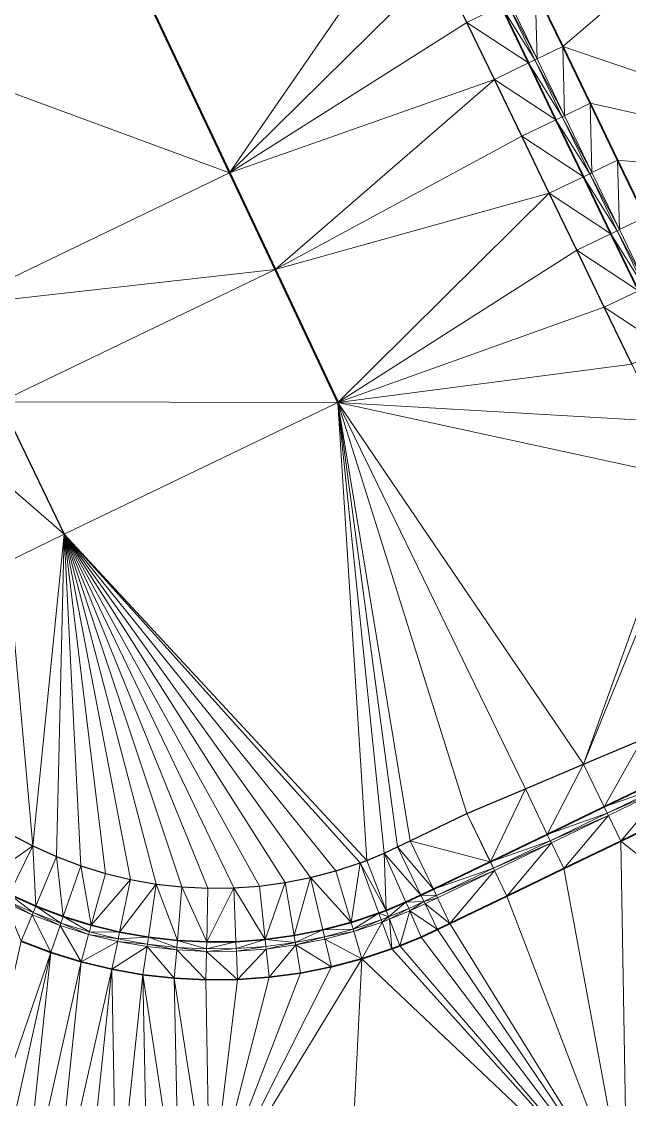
# Model space of a CAD drawing. Header units: metres. Extents: x 246428 to 246884, y 7418966 to 7419490.
# Drawn here: x 246576.93 to 246586.55, y 7419295.14 to 7419312.18 of the extents above; entities that cross this region are included whole.
import ezdxf

# ---------------------------------------------------------------- set-up
doc = ezdxf.new("R2010")
doc.units = ezdxf.units.M
doc.linetypes.add('blank name', pattern=[0])
doc.linetypes.add('HIDDEN', pattern=[9.525, 6.35, -3.175])
doc.layers.add('_12D_UNMAPPED', color=7, linetype='Continuous')
doc.layers.add('BATTER', color=250, linetype='HIDDEN', lineweight=25)
doc.layers.add('DRAINAGE_SWALE', color=7, linetype='CHANNEL_DASHDOT_X4', lineweight=40)
for name, color, linetype, lineweight, true_color in [('KERB_BACK', 7, 'Continuous', 35, 0x5fd2ff), ('KERB_LINE', 7, 'Continuous', 18, 0xb9b9b9), ('KERB_LIP', 7, 'Continuous', 35, 0x5fd2ff), ('KERB_TOP', 7, 'Continuous', 18, 0xb9b9b9)]:
    doc.layers.add(name, color=color, linetype=linetype, lineweight=lineweight, true_color=true_color)
doc.styles.get("Standard").update_dxf_attribs({"font": 'romans.shx', "width": 0.65})
doc.linetypes.add('CHANNEL_DASHDOT_X4', pattern='A,6,-1,1,-1,0.004,[">",Standard,S=4,R=0,X=0,Y=-1.7144],0.004,1,-1,6,-1,1,-1', length=20.008)

msp = doc.modelspace()

# ---------------------------------------------------------------- linework, layer by layer
at = {"layer": '_12D_UNMAPPED', "color": 3, "linetype": 'blank name', "lineweight": 0}
for points in [[(246585.491, 7419311.792, 32.527), (246585.056, 7419312.692, 32.49), (246592.895, 7419318.116, 32.783)], [(246592.384, 7419309.448, 32.908), (246585.491, 7419311.792, 32.527), (246592.895, 7419318.116, 32.783)], [(246573.694, 7419312.196, 32.219), (246578.086, 7419314.315, 31.61), (246580.22, 7419309.793, 31.665)], [(246578.086, 7419314.315, 31.61), (246583.107, 7419313.973, 32.534), (246580.22, 7419309.793, 31.665)], [(246583.107, 7419313.973, 32.534), (246583.541, 7419313.072, 32.572), (246580.22, 7419309.793, 31.665)], [(246583.541, 7419313.072, 32.572), (246583.975, 7419312.171, 32.609), (246580.22, 7419309.793, 31.665)], [(246583.975, 7419312.171, 32.609), (246583.541, 7419313.072, 32.572), (246584.516, 7419312.432, 32.615)], [(246585.056, 7419312.692, 32.49), (246585.085, 7419311.596, 32.502), (246584.651, 7419312.497, 32.465)], [(246585.056, 7419312.692, 32.49), (246585.491, 7419311.792, 32.527), (246585.085, 7419311.596, 32.502)], [(246584.95, 7419311.531, 32.652), (246583.975, 7419312.171, 32.609), (246584.516, 7419312.432, 32.615)], [(246584.615, 7419312.48, 32.615), (246585.049, 7419311.579, 32.652), (246584.516, 7419312.432, 32.615)], [(246585.049, 7419311.579, 32.652), (246584.95, 7419311.531, 32.652), (246584.516, 7419312.432, 32.615)], [(246584.651, 7419312.497, 32.465), (246585.085, 7419311.596, 32.502), (246584.615, 7419312.48, 32.615)], [(246585.085, 7419311.596, 32.502), (246585.049, 7419311.579, 32.652), (246584.615, 7419312.48, 32.615)], [(246575.866, 7419307.693, 32.269), (246573.694, 7419312.196, 32.219), (246580.22, 7419309.793, 31.665)], [(246583.975, 7419312.171, 32.609), (246584.41, 7419311.27, 32.646), (246580.22, 7419309.793, 31.665)], [(246584.41, 7419311.27, 32.646), (246583.975, 7419312.171, 32.609), (246584.95, 7419311.531, 32.652)], [(246585.491, 7419311.792, 32.527), (246585.52, 7419310.695, 32.539), (246585.085, 7419311.596, 32.502)], [(246592.384, 7419309.448, 32.908), (246585.925, 7419310.891, 32.564), (246585.491, 7419311.792, 32.527)], [(246585.491, 7419311.792, 32.527), (246585.925, 7419310.891, 32.564), (246585.52, 7419310.695, 32.539)], [(246585.384, 7419310.63, 32.689), (246584.41, 7419311.27, 32.646), (246584.95, 7419311.531, 32.652)], [(246585.049, 7419311.579, 32.652), (246585.484, 7419310.678, 32.689), (246584.95, 7419311.531, 32.652)], [(246585.484, 7419310.678, 32.689), (246585.384, 7419310.63, 32.689), (246584.95, 7419311.531, 32.652)], [(246585.085, 7419311.596, 32.502), (246585.52, 7419310.695, 32.539), (246585.049, 7419311.579, 32.652)], [(246585.52, 7419310.695, 32.539), (246585.484, 7419310.678, 32.689), (246585.049, 7419311.579, 32.652)], [(246584.41, 7419311.27, 32.646), (246580.941, 7419308.262, 31.684), (246580.22, 7419309.793, 31.665)], [(246580.941, 7419308.262, 31.684), (246584.41, 7419311.27, 32.646), (246584.844, 7419310.37, 32.683)], [(246584.41, 7419311.27, 32.646), (246585.384, 7419310.63, 32.689), (246584.844, 7419310.37, 32.683)], [(246585.925, 7419310.891, 32.564), (246585.954, 7419309.795, 32.576), (246585.52, 7419310.695, 32.539)], [(246592.384, 7419309.448, 32.908), (246586.359, 7419309.99, 32.601), (246585.925, 7419310.891, 32.564)], [(246585.925, 7419310.891, 32.564), (246586.359, 7419309.99, 32.601), (246585.954, 7419309.795, 32.576)], [(246585.484, 7419310.678, 32.689), (246585.918, 7419309.777, 32.726), (246585.384, 7419310.63, 32.689)], [(246585.52, 7419310.695, 32.539), (246585.954, 7419309.795, 32.576), (246585.484, 7419310.678, 32.689)], [(246585.954, 7419309.795, 32.576), (246585.918, 7419309.777, 32.726), (246585.484, 7419310.678, 32.689)], [(246585.384, 7419310.63, 32.689), (246585.819, 7419309.73, 32.726), (246584.844, 7419310.37, 32.683)], [(246585.918, 7419309.777, 32.726), (246585.819, 7419309.73, 32.726), (246585.384, 7419310.63, 32.689)], [(246580.942, 7419308.262, 31.684), (246580.941, 7419308.262, 31.684), (246584.844, 7419310.37, 32.683)], [(246585.278, 7419309.469, 32.72), (246580.942, 7419308.262, 31.684), (246584.844, 7419310.37, 32.683)], [(246585.819, 7419309.73, 32.726), (246585.278, 7419309.469, 32.72), (246584.844, 7419310.37, 32.683)], [(246586.359, 7419309.99, 32.601), (246586.388, 7419308.894, 32.614), (246585.954, 7419309.795, 32.576)], [(246586.359, 7419309.99, 32.601), (246586.794, 7419309.089, 32.639), (246586.388, 7419308.894, 32.614)], [(246586.794, 7419309.089, 32.639), (246586.359, 7419309.99, 32.601), (246592.384, 7419309.448, 32.908)], [(246580.941, 7419308.262, 31.684), (246575.866, 7419307.693, 32.269), (246580.22, 7419309.793, 31.665)], [(246585.819, 7419309.73, 32.726), (246586.253, 7419308.829, 32.764), (246585.278, 7419309.469, 32.72)], [(246586.352, 7419308.877, 32.764), (246585.819, 7419309.73, 32.726), (246585.918, 7419309.777, 32.726)], [(246586.352, 7419308.877, 32.764), (246586.253, 7419308.829, 32.764), (246585.819, 7419309.73, 32.726)], [(246585.954, 7419309.795, 32.576), (246586.388, 7419308.894, 32.614), (246585.918, 7419309.777, 32.726)], [(246586.388, 7419308.894, 32.614), (246586.352, 7419308.877, 32.764), (246585.918, 7419309.777, 32.726)], [(246581.933, 7419306.161, 31.71), (246580.942, 7419308.262, 31.684), (246585.278, 7419309.469, 32.72)], [(246585.713, 7419308.568, 32.758), (246581.933, 7419306.161, 31.71), (246585.278, 7419309.469, 32.72)], [(246586.253, 7419308.829, 32.764), (246585.713, 7419308.568, 32.758), (246585.278, 7419309.469, 32.72)], [(246586.794, 7419309.089, 32.639), (246586.823, 7419307.993, 32.651), (246586.388, 7419308.894, 32.614)], [(246586.253, 7419308.829, 32.764), (246586.688, 7419307.928, 32.801), (246585.713, 7419308.568, 32.758)], [(246586.352, 7419308.877, 32.764), (246586.787, 7419307.976, 32.801), (246586.253, 7419308.829, 32.764)], [(246586.787, 7419307.976, 32.801), (246586.688, 7419307.928, 32.801), (246586.253, 7419308.829, 32.764)], [(246586.388, 7419308.894, 32.614), (246586.823, 7419307.993, 32.651), (246586.352, 7419308.877, 32.764)], [(246586.823, 7419307.993, 32.651), (246586.787, 7419307.976, 32.801), (246586.352, 7419308.877, 32.764)], [(246586.147, 7419307.667, 32.795), (246581.933, 7419306.161, 31.71), (246585.713, 7419308.568, 32.758)], [(246586.688, 7419307.928, 32.801), (246586.147, 7419307.667, 32.795), (246585.713, 7419308.568, 32.758)], [(246576.6, 7419306.169, 32.286), (246575.866, 7419307.693, 32.269), (246580.941, 7419308.262, 31.684)], [(246576.6, 7419306.169, 32.286), (246576.6, 7419306.169, 32.286), (246580.942, 7419308.262, 31.684)], [(246576.6, 7419306.169, 32.286), (246580.941, 7419308.262, 31.684), (246580.942, 7419308.262, 31.684)], [(246576.6, 7419306.169, 32.286), (246580.942, 7419308.262, 31.684), (246581.933, 7419306.161, 31.71)], [(246586.688, 7419307.928, 32.801), (246587.122, 7419307.027, 32.838), (246586.147, 7419307.667, 32.795)], [(246586.582, 7419306.767, 32.832), (246581.933, 7419306.161, 31.71), (246586.147, 7419307.667, 32.795)], [(246587.122, 7419307.027, 32.838), (246586.582, 7419306.767, 32.832), (246586.147, 7419307.667, 32.795)], [(246587.016, 7419305.866, 32.869), (246581.933, 7419306.161, 31.71), (246586.582, 7419306.767, 32.832)], [(246575.7, 7419305.734, 32.296), (246576.6, 7419306.169, 32.286), (246577.609, 7419304.077, 32.31)], [(246577.609, 7419304.077, 32.31), (246576.6, 7419306.169, 32.286), (246581.933, 7419306.161, 31.71)], [(246582.391, 7419298.921, 32.82), (246577.609, 7419304.077, 32.31), (246581.933, 7419306.161, 31.71)], [(246583.977, 7419299.663, 32.866), (246583.077, 7419299.228, 32.841), (246581.933, 7419306.161, 31.71)], [(246583.077, 7419299.228, 32.841), (246582.88, 7419299.133, 32.836), (246581.933, 7419306.161, 31.71)], [(246582.67, 7419299.037, 32.829), (246582.391, 7419298.921, 32.82), (246581.933, 7419306.161, 31.71)], [(246582.88, 7419299.133, 32.836), (246582.67, 7419299.037, 32.829), (246581.933, 7419306.161, 31.71)], [(246583.977, 7419299.663, 32.866), (246583.977, 7419299.663, 32.866), (246581.933, 7419306.161, 31.71)], [(246584.9, 7419300.052, 32.891), (246581.933, 7419306.161, 31.71), (246585.822, 7419300.441, 32.915)], [(246583.977, 7419299.663, 32.866), (246581.933, 7419306.161, 31.71), (246584.9, 7419300.052, 32.891)], [(246585.822, 7419300.441, 32.915), (246581.933, 7419306.161, 31.71), (246587.45, 7419304.965, 32.906)], [(246587.45, 7419304.965, 32.906), (246581.933, 7419306.161, 31.71), (246587.016, 7419305.866, 32.869)], [(246576.709, 7419303.642, 32.32), (246575.7, 7419305.734, 32.296), (246577.609, 7419304.077, 32.31)], [(246587.567, 7419304.724, 32.916), (246585.822, 7419300.441, 32.915), (246587.45, 7419304.965, 32.906)], [(246586.745, 7419300.831, 32.94), (246585.822, 7419300.441, 32.915), (246587.567, 7419304.724, 32.916)], [(246577.111, 7419299.15, 32.57), (246576.709, 7419303.642, 32.32), (246577.609, 7419304.077, 32.31)], [(246577.485, 7419298.982, 32.589), (246577.111, 7419299.15, 32.57), (246577.609, 7419304.077, 32.31)], [(246577.868, 7419298.836, 32.608), (246577.485, 7419298.982, 32.589), (246577.609, 7419304.077, 32.31)], [(246579.878, 7419298.48, 32.702), (246579.469, 7419298.501, 32.683), (246577.609, 7419304.077, 32.31)], [(246578.26, 7419298.715, 32.627), (246577.868, 7419298.836, 32.608), (246577.609, 7419304.077, 32.31)], [(246581.901, 7419298.754, 32.796), (246581.505, 7419298.649, 32.778), (246577.609, 7419304.077, 32.31)], [(246579.469, 7419298.501, 32.683), (246579.062, 7419298.547, 32.664), (246577.609, 7419304.077, 32.31)], [(246580.288, 7419298.484, 32.721), (246579.878, 7419298.48, 32.702), (246577.609, 7419304.077, 32.31)], [(246580.697, 7419298.514, 32.74), (246580.288, 7419298.484, 32.721), (246577.609, 7419304.077, 32.31)], [(246582.29, 7419298.883, 32.815), (246581.901, 7419298.754, 32.796), (246577.609, 7419304.077, 32.31)], [(246581.103, 7419298.569, 32.759), (246580.697, 7419298.514, 32.74), (246577.609, 7419304.077, 32.31)], [(246582.391, 7419298.921, 32.82), (246582.29, 7419298.883, 32.815), (246577.609, 7419304.077, 32.31)], [(246581.505, 7419298.649, 32.778), (246581.103, 7419298.569, 32.759), (246577.609, 7419304.077, 32.31)], [(246579.062, 7419298.547, 32.664), (246578.658, 7419298.619, 32.645), (246577.609, 7419304.077, 32.31)], [(246578.658, 7419298.619, 32.645), (246578.26, 7419298.715, 32.627), (246577.609, 7419304.077, 32.31)], [(246577.111, 7419299.15, 32.57), (246576.749, 7419299.342, 32.551), (246576.709, 7419303.642, 32.32)], [(246586.148, 7419299.766, 32.923), (246585.822, 7419300.441, 32.915), (246586.745, 7419300.831, 32.94)], [(246587.049, 7419300.2, 32.947), (246586.148, 7419299.766, 32.923), (246586.745, 7419300.831, 32.94)], [(246585.247, 7419299.331, 32.899), (246584.9, 7419300.052, 32.891), (246585.822, 7419300.441, 32.915)], [(246586.148, 7419299.766, 32.923), (246585.247, 7419299.331, 32.899), (246585.822, 7419300.441, 32.915)], [(246587.096, 7419300.101, 32.947), (246586.148, 7419299.766, 32.923), (246587.049, 7419300.2, 32.947)], [(246587.096, 7419300.101, 32.947), (246586.196, 7419299.667, 32.923), (246586.148, 7419299.766, 32.923)], [(246587.114, 7419300.065, 32.797), (246586.196, 7419299.667, 32.923), (246587.096, 7419300.101, 32.947)], [(246584.347, 7419298.897, 32.874), (246583.977, 7419299.663, 32.866), (246584.9, 7419300.052, 32.891)], [(246585.247, 7419299.331, 32.899), (246584.347, 7419298.897, 32.874), (246584.9, 7419300.052, 32.891)], [(246587.114, 7419300.065, 32.797), (246586.213, 7419299.631, 32.773), (246586.196, 7419299.667, 32.923)], [(246586.409, 7419299.225, 32.798), (246586.213, 7419299.631, 32.773), (246587.114, 7419300.065, 32.797)], [(246587.309, 7419299.66, 32.822), (246586.409, 7419299.225, 32.798), (246587.114, 7419300.065, 32.797)], [(246586.196, 7419299.667, 32.923), (246585.247, 7419299.331, 32.899), (246586.148, 7419299.766, 32.923)], [(246584.346, 7419298.897, 32.874), (246583.077, 7419299.228, 32.841), (246583.977, 7419299.663, 32.866)], [(246584.347, 7419298.897, 32.874), (246584.346, 7419298.897, 32.874), (246583.977, 7419299.663, 32.866)], [(246584.346, 7419298.897, 32.874), (246583.977, 7419299.663, 32.866), (246583.977, 7419299.663, 32.866)], [(246586.196, 7419299.667, 32.923), (246585.295, 7419299.232, 32.899), (246585.247, 7419299.331, 32.899)], [(246586.213, 7419299.631, 32.773), (246585.295, 7419299.232, 32.899), (246586.196, 7419299.667, 32.923)], [(246586.213, 7419299.631, 32.773), (246585.312, 7419299.196, 32.749), (246585.295, 7419299.232, 32.899)], [(246585.508, 7419298.791, 32.774), (246585.312, 7419299.196, 32.749), (246586.213, 7419299.631, 32.773)], [(246586.409, 7419299.225, 32.798), (246585.508, 7419298.791, 32.774), (246586.213, 7419299.631, 32.773)], [(246591.015, 7419295.562, 32.939), (246586.409, 7419299.225, 32.798), (246587.309, 7419299.66, 32.822)], [(246576.329, 7419298.603, 32.56), (246576.749, 7419299.342, 32.551), (246577.111, 7419299.15, 32.57)], [(246585.295, 7419299.232, 32.899), (246584.347, 7419298.897, 32.874), (246585.247, 7419299.331, 32.899)], [(246576.738, 7419298.387, 32.579), (246576.329, 7419298.603, 32.56), (246577.111, 7419299.15, 32.57)], [(246577.159, 7419298.196, 32.597), (246576.738, 7419298.387, 32.579), (246577.111, 7419299.15, 32.57)], [(246577.159, 7419298.196, 32.597), (246577.111, 7419299.15, 32.57), (246577.485, 7419298.982, 32.589)], [(246583.249, 7419298.368, 32.845), (246582.67, 7419299.037, 32.829), (246582.88, 7419299.133, 32.836)], [(246583.446, 7419298.463, 32.85), (246582.88, 7419299.133, 32.836), (246583.077, 7419299.228, 32.841)], [(246583.446, 7419298.463, 32.85), (246583.249, 7419298.368, 32.845), (246582.88, 7419299.133, 32.836)], [(246584.346, 7419298.897, 32.874), (246583.446, 7419298.463, 32.85), (246583.077, 7419299.228, 32.841)], [(246584.394, 7419298.798, 32.874), (246584.347, 7419298.897, 32.874), (246585.295, 7419299.232, 32.899)], [(246585.312, 7419299.196, 32.749), (246584.394, 7419298.798, 32.874), (246585.295, 7419299.232, 32.899)], [(246584.412, 7419298.762, 32.724), (246584.394, 7419298.798, 32.874), (246585.312, 7419299.196, 32.749)], [(246584.607, 7419298.357, 32.749), (246584.412, 7419298.762, 32.724), (246585.312, 7419299.196, 32.749)], [(246585.508, 7419298.791, 32.774), (246584.607, 7419298.357, 32.749), (246585.312, 7419299.196, 32.749)], [(246586.511, 7419293.391, 32.817), (246585.508, 7419298.791, 32.774), (246586.409, 7419299.225, 32.798)], [(246591.015, 7419295.562, 32.939), (246586.511, 7419293.391, 32.817), (246586.409, 7419299.225, 32.798)], [(246577.592, 7419298.033, 32.616), (246577.159, 7419298.196, 32.597), (246577.485, 7419298.982, 32.589)], [(246577.592, 7419298.033, 32.616), (246577.485, 7419298.982, 32.589), (246577.868, 7419298.836, 32.608)], [(246582.697, 7419298.129, 32.829), (246582.29, 7419298.883, 32.815), (246582.391, 7419298.921, 32.82)], [(246582.697, 7419298.129, 32.829), (246582.391, 7419298.921, 32.82), (246582.67, 7419299.037, 32.829)], [(246583.012, 7419298.259, 32.838), (246582.697, 7419298.129, 32.829), (246582.67, 7419299.037, 32.829)], [(246583.249, 7419298.368, 32.845), (246583.012, 7419298.259, 32.838), (246582.67, 7419299.037, 32.829)], [(246584.394, 7419298.798, 32.874), (246583.446, 7419298.463, 32.85), (246584.346, 7419298.897, 32.874)], [(246584.394, 7419298.798, 32.874), (246584.394, 7419298.798, 32.874), (246584.346, 7419298.897, 32.874)], [(246584.394, 7419298.798, 32.874), (246584.346, 7419298.897, 32.874), (246584.347, 7419298.897, 32.874)], [(246578.034, 7419297.896, 32.635), (246577.592, 7419298.033, 32.616), (246577.868, 7419298.836, 32.608)], [(246578.034, 7419297.896, 32.635), (246577.868, 7419298.836, 32.608), (246578.26, 7419298.715, 32.627)], [(246582.144, 7419297.94, 32.805), (246581.505, 7419298.649, 32.778), (246581.901, 7419298.754, 32.796)], [(246582.144, 7419297.94, 32.805), (246581.901, 7419298.754, 32.796), (246582.29, 7419298.883, 32.815)], [(246582.583, 7419298.086, 32.824), (246582.144, 7419297.94, 32.805), (246582.29, 7419298.883, 32.815)], [(246582.697, 7419298.129, 32.829), (246582.583, 7419298.086, 32.824), (246582.29, 7419298.883, 32.815)], [(246584.394, 7419298.798, 32.874), (246583.494, 7419298.364, 32.85), (246583.446, 7419298.463, 32.85)], [(246584.412, 7419298.762, 32.724), (246583.494, 7419298.364, 32.85), (246584.394, 7419298.798, 32.874)], [(246584.412, 7419298.762, 32.724), (246583.511, 7419298.328, 32.7), (246583.494, 7419298.364, 32.85)], [(246583.706, 7419297.922, 32.725), (246583.511, 7419298.328, 32.7), (246584.412, 7419298.762, 32.724)], [(246583.706, 7419297.922, 32.725), (246584.412, 7419298.762, 32.724), (246584.607, 7419298.357, 32.749)], [(246584.412, 7419298.762, 32.724), (246584.412, 7419298.762, 32.724), (246584.394, 7419298.798, 32.874)], [(246584.412, 7419298.762, 32.724), (246584.394, 7419298.798, 32.874), (246584.394, 7419298.798, 32.874)], [(246584.412, 7419298.762, 32.724), (246584.412, 7419298.762, 32.724), (246584.607, 7419298.357, 32.749)], [(246584.607, 7419298.357, 32.749), (246584.412, 7419298.762, 32.724), (246584.607, 7419298.357, 32.749)], [(246586.511, 7419293.391, 32.817), (246584.607, 7419298.357, 32.749), (246585.508, 7419298.791, 32.774)], [(246578.034, 7419297.896, 32.635), (246578.26, 7419298.715, 32.627), (246578.658, 7419298.619, 32.645)], [(246578.484, 7419297.787, 32.654), (246578.034, 7419297.896, 32.635), (246578.658, 7419298.619, 32.645)], [(246578.484, 7419297.787, 32.654), (246578.658, 7419298.619, 32.645), (246579.062, 7419298.547, 32.664)], [(246580.785, 7419297.668, 32.748), (246580.697, 7419298.514, 32.74), (246581.103, 7419298.569, 32.759)], [(246581.243, 7419297.731, 32.767), (246580.785, 7419297.668, 32.748), (246581.103, 7419298.569, 32.759)], [(246581.243, 7419297.731, 32.767), (246581.103, 7419298.569, 32.759), (246581.505, 7419298.649, 32.778)], [(246581.697, 7419297.821, 32.786), (246581.243, 7419297.731, 32.767), (246581.505, 7419298.649, 32.778)], [(246582.144, 7419297.94, 32.805), (246581.697, 7419297.821, 32.786), (246581.505, 7419298.649, 32.778)], [(246577.117, 7419298.095, 32.597), (246576.689, 7419298.288, 32.579), (246576.738, 7419298.387, 32.579)], [(246577.117, 7419298.095, 32.597), (246576.738, 7419298.387, 32.579), (246577.159, 7419298.196, 32.597)], [(246578.939, 7419297.706, 32.673), (246578.484, 7419297.787, 32.654), (246579.062, 7419298.547, 32.664)], [(246579.399, 7419297.654, 32.692), (246578.939, 7419297.706, 32.673), (246579.062, 7419298.547, 32.664)], [(246579.399, 7419297.654, 32.692), (246579.062, 7419298.547, 32.664), (246579.469, 7419298.501, 32.683)], [(246579.861, 7419297.63, 32.711), (246579.399, 7419297.654, 32.692), (246579.469, 7419298.501, 32.683)], [(246579.861, 7419297.63, 32.711), (246579.469, 7419298.501, 32.683), (246579.878, 7419298.48, 32.702)], [(246580.323, 7419297.635, 32.729), (246579.861, 7419297.63, 32.711), (246580.288, 7419298.484, 32.721)], [(246579.861, 7419297.63, 32.711), (246579.878, 7419298.48, 32.702), (246580.288, 7419298.484, 32.721)], [(246580.785, 7419297.668, 32.748), (246580.288, 7419298.484, 32.721), (246580.697, 7419298.514, 32.74)], [(246580.785, 7419297.668, 32.748), (246580.323, 7419297.635, 32.729), (246580.288, 7419298.484, 32.721)], [(246583.494, 7419298.364, 32.85), (246583.249, 7419298.368, 32.845), (246583.446, 7419298.463, 32.85)], [(246577.102, 7419298.058, 32.447), (246576.672, 7419298.252, 32.429), (246576.689, 7419298.288, 32.579)], [(246576.929, 7419297.642, 32.472), (246576.672, 7419298.252, 32.429), (246577.102, 7419298.058, 32.447)], [(246577.102, 7419298.058, 32.447), (246576.689, 7419298.288, 32.579), (246577.117, 7419298.095, 32.597)], [(246582.737, 7419298.026, 32.829), (246582.697, 7419298.129, 32.829), (246583.012, 7419298.259, 32.838)], [(246583.057, 7419298.158, 32.838), (246582.737, 7419298.026, 32.829), (246583.012, 7419298.259, 32.838)], [(246583.297, 7419298.269, 32.845), (246583.012, 7419298.259, 32.838), (246583.249, 7419298.368, 32.845)], [(246583.297, 7419298.269, 32.845), (246583.057, 7419298.158, 32.838), (246583.012, 7419298.259, 32.838)], [(246583.073, 7419298.121, 32.688), (246583.057, 7419298.158, 32.838), (246583.297, 7419298.269, 32.845)], [(246583.314, 7419298.233, 32.695), (246583.073, 7419298.121, 32.688), (246583.297, 7419298.269, 32.845)], [(246583.51, 7419297.827, 32.72), (246583.073, 7419298.121, 32.688), (246583.314, 7419298.233, 32.695)], [(246583.494, 7419298.364, 32.85), (246583.297, 7419298.269, 32.845), (246583.249, 7419298.368, 32.845)], [(246583.511, 7419298.328, 32.7), (246583.297, 7419298.269, 32.845), (246583.494, 7419298.364, 32.85)], [(246583.511, 7419298.328, 32.7), (246583.314, 7419298.233, 32.695), (246583.297, 7419298.269, 32.845)], [(246583.706, 7419297.922, 32.725), (246583.314, 7419298.233, 32.695), (246583.511, 7419298.328, 32.7)], [(246583.706, 7419297.922, 32.725), (246583.51, 7419297.827, 32.72), (246583.314, 7419298.233, 32.695)], [(246586.511, 7419293.391, 32.817), (246583.706, 7419297.922, 32.725), (246584.607, 7419298.357, 32.749)], [(246586.511, 7419293.391, 32.817), (246586.511, 7419293.391, 32.817), (246584.607, 7419298.357, 32.749)], [(246586.511, 7419293.391, 32.817), (246584.607, 7419298.357, 32.749), (246584.607, 7419298.357, 32.749)], [(246577.397, 7419297.465, 32.491), (246576.929, 7419297.642, 32.472), (246577.102, 7419298.058, 32.447)], [(246577.543, 7419297.891, 32.466), (246577.102, 7419298.058, 32.447), (246577.117, 7419298.095, 32.597)], [(246577.397, 7419297.465, 32.491), (246577.102, 7419298.058, 32.447), (246577.543, 7419297.891, 32.466)], [(246577.556, 7419297.929, 32.616), (246577.117, 7419298.095, 32.597), (246577.159, 7419298.196, 32.597)], [(246577.543, 7419297.891, 32.466), (246577.117, 7419298.095, 32.597), (246577.556, 7419297.929, 32.616)], [(246577.556, 7419297.929, 32.616), (246577.159, 7419298.196, 32.597), (246577.592, 7419298.033, 32.616)], [(246582.176, 7419297.834, 32.805), (246582.144, 7419297.94, 32.805), (246582.583, 7419298.086, 32.824)], [(246582.621, 7419297.982, 32.824), (246582.176, 7419297.834, 32.805), (246582.583, 7419298.086, 32.824)], [(246582.737, 7419298.026, 32.829), (246582.583, 7419298.086, 32.824), (246582.697, 7419298.129, 32.829)], [(246582.737, 7419298.026, 32.829), (246582.621, 7419297.982, 32.824), (246582.583, 7419298.086, 32.824)], [(246582.751, 7419297.989, 32.679), (246582.737, 7419298.026, 32.829), (246583.057, 7419298.158, 32.838)], [(246583.073, 7419298.121, 32.688), (246582.751, 7419297.989, 32.679), (246583.057, 7419298.158, 32.838)], [(246582.913, 7419297.569, 32.704), (246582.751, 7419297.989, 32.679), (246583.073, 7419298.121, 32.688)], [(246583.254, 7419297.709, 32.713), (246582.913, 7419297.569, 32.704), (246583.073, 7419298.121, 32.688)], [(246583.51, 7419297.827, 32.72), (246583.254, 7419297.709, 32.713), (246583.073, 7419298.121, 32.688)], [(246577.875, 7419297.317, 32.51), (246577.397, 7419297.465, 32.491), (246577.543, 7419297.891, 32.466)], [(246577.994, 7419297.751, 32.485), (246577.543, 7419297.891, 32.466), (246577.556, 7419297.929, 32.616)], [(246577.875, 7419297.317, 32.51), (246577.543, 7419297.891, 32.466), (246577.994, 7419297.751, 32.485)], [(246578.005, 7419297.79, 32.635), (246577.556, 7419297.929, 32.616), (246577.592, 7419298.033, 32.616)], [(246577.994, 7419297.751, 32.485), (246577.556, 7419297.929, 32.616), (246578.005, 7419297.79, 32.635)], [(246578.005, 7419297.79, 32.635), (246577.592, 7419298.033, 32.616), (246578.034, 7419297.896, 32.635)], [(246578.005, 7419297.79, 32.635), (246578.034, 7419297.896, 32.635), (246578.484, 7419297.787, 32.654)], [(246582.176, 7419297.834, 32.805), (246581.697, 7419297.821, 32.786), (246582.144, 7419297.94, 32.805)], [(246582.187, 7419297.796, 32.655), (246582.176, 7419297.834, 32.805), (246582.621, 7419297.982, 32.824)], [(246582.635, 7419297.945, 32.674), (246582.187, 7419297.796, 32.655), (246582.621, 7419297.982, 32.824)], [(246582.316, 7419297.365, 32.68), (246582.187, 7419297.796, 32.655), (246582.635, 7419297.945, 32.674)], [(246582.79, 7419297.523, 32.699), (246582.316, 7419297.365, 32.68), (246582.635, 7419297.945, 32.674)], [(246582.635, 7419297.945, 32.674), (246582.621, 7419297.982, 32.824), (246582.737, 7419298.026, 32.829)], [(246582.751, 7419297.989, 32.679), (246582.635, 7419297.945, 32.674), (246582.737, 7419298.026, 32.829)], [(246582.79, 7419297.523, 32.699), (246582.635, 7419297.945, 32.674), (246582.751, 7419297.989, 32.679)], [(246582.913, 7419297.569, 32.704), (246582.79, 7419297.523, 32.699), (246582.751, 7419297.989, 32.679)], [(246586.511, 7419293.391, 32.817), (246583.51, 7419297.827, 32.72), (246583.706, 7419297.922, 32.725)], [(246577.875, 7419297.317, 32.51), (246577.994, 7419297.751, 32.485), (246578.453, 7419297.64, 32.504)], [(246577.994, 7419297.751, 32.485), (246578.005, 7419297.79, 32.635), (246578.461, 7419297.679, 32.654)], [(246578.453, 7419297.64, 32.504), (246577.994, 7419297.751, 32.485), (246578.461, 7419297.679, 32.654)], [(246578.461, 7419297.679, 32.654), (246578.005, 7419297.79, 32.635), (246578.484, 7419297.787, 32.654)], [(246578.461, 7419297.679, 32.654), (246578.484, 7419297.787, 32.654), (246578.939, 7419297.706, 32.673)], [(246578.923, 7419297.597, 32.673), (246578.461, 7419297.679, 32.654), (246578.939, 7419297.706, 32.673)], [(246579.39, 7419297.544, 32.692), (246578.923, 7419297.597, 32.673), (246578.939, 7419297.706, 32.673)], [(246579.39, 7419297.544, 32.692), (246578.939, 7419297.706, 32.673), (246579.399, 7419297.654, 32.692)], [(246581.262, 7419297.622, 32.767), (246580.785, 7419297.668, 32.748), (246581.243, 7419297.731, 32.767)], [(246581.262, 7419297.622, 32.767), (246581.243, 7419297.731, 32.767), (246581.697, 7419297.821, 32.786)], [(246581.722, 7419297.714, 32.786), (246581.262, 7419297.622, 32.767), (246581.697, 7419297.821, 32.786)], [(246581.268, 7419297.583, 32.617), (246581.262, 7419297.622, 32.767), (246581.722, 7419297.714, 32.786)], [(246581.731, 7419297.675, 32.636), (246581.268, 7419297.583, 32.617), (246581.722, 7419297.714, 32.786)], [(246582.176, 7419297.834, 32.805), (246581.722, 7419297.714, 32.786), (246581.697, 7419297.821, 32.786)], [(246582.187, 7419297.796, 32.655), (246581.722, 7419297.714, 32.786), (246582.176, 7419297.834, 32.805)], [(246582.187, 7419297.796, 32.655), (246581.731, 7419297.675, 32.636), (246581.722, 7419297.714, 32.786)], [(246582.316, 7419297.365, 32.68), (246581.731, 7419297.675, 32.636), (246582.187, 7419297.796, 32.655)], [(246586.511, 7419293.391, 32.817), (246582.913, 7419297.569, 32.704), (246583.254, 7419297.709, 32.713)], [(246586.511, 7419293.391, 32.817), (246583.254, 7419297.709, 32.713), (246583.51, 7419297.827, 32.72)], [(246575.941, 7419293.219, 32.606), (246576.929, 7419297.642, 32.472), (246577.397, 7419297.465, 32.491)], [(246578.36, 7419297.2, 32.529), (246577.875, 7419297.317, 32.51), (246578.453, 7419297.64, 32.504)], [(246578.36, 7419297.2, 32.529), (246578.453, 7419297.64, 32.504), (246578.918, 7419297.558, 32.523)], [(246578.853, 7419297.112, 32.548), (246578.36, 7419297.2, 32.529), (246578.918, 7419297.558, 32.523)], [(246578.453, 7419297.64, 32.504), (246578.461, 7419297.679, 32.654), (246578.923, 7419297.597, 32.673)], [(246578.918, 7419297.558, 32.523), (246578.453, 7419297.64, 32.504), (246578.923, 7419297.597, 32.673)], [(246579.349, 7419297.056, 32.567), (246578.853, 7419297.112, 32.548), (246578.918, 7419297.558, 32.523)], [(246579.386, 7419297.504, 32.542), (246578.918, 7419297.558, 32.523), (246578.923, 7419297.597, 32.673)], [(246579.349, 7419297.056, 32.567), (246578.918, 7419297.558, 32.523), (246579.386, 7419297.504, 32.542)], [(246579.386, 7419297.504, 32.542), (246578.923, 7419297.597, 32.673), (246579.39, 7419297.544, 32.692)], [(246579.858, 7419297.48, 32.561), (246579.386, 7419297.504, 32.542), (246579.39, 7419297.544, 32.692)], [(246579.859, 7419297.52, 32.711), (246579.39, 7419297.544, 32.692), (246579.399, 7419297.654, 32.692)], [(246579.858, 7419297.48, 32.561), (246579.39, 7419297.544, 32.692), (246579.859, 7419297.52, 32.711)], [(246579.859, 7419297.52, 32.711), (246579.399, 7419297.654, 32.692), (246579.861, 7419297.63, 32.711)], [(246579.859, 7419297.52, 32.711), (246579.861, 7419297.63, 32.711), (246580.323, 7419297.635, 32.729)], [(246580.328, 7419297.525, 32.729), (246579.859, 7419297.52, 32.711), (246580.323, 7419297.635, 32.729)], [(246580.328, 7419297.525, 32.729), (246580.323, 7419297.635, 32.729), (246580.785, 7419297.668, 32.748)], [(246580.796, 7419297.559, 32.748), (246580.328, 7419297.525, 32.729), (246580.785, 7419297.668, 32.748)], [(246580.33, 7419297.485, 32.579), (246580.328, 7419297.525, 32.729), (246580.796, 7419297.559, 32.748)], [(246580.8, 7419297.519, 32.598), (246580.33, 7419297.485, 32.579), (246580.796, 7419297.559, 32.748)], [(246581.262, 7419297.622, 32.767), (246580.796, 7419297.559, 32.748), (246580.785, 7419297.668, 32.748)], [(246580.8, 7419297.519, 32.598), (246580.796, 7419297.559, 32.748), (246581.262, 7419297.622, 32.767)], [(246581.268, 7419297.583, 32.617), (246580.8, 7419297.519, 32.598), (246581.262, 7419297.622, 32.767)], [(246580.847, 7419297.072, 32.623), (246580.8, 7419297.519, 32.598), (246581.268, 7419297.583, 32.617)], [(246581.342, 7419297.139, 32.642), (246580.847, 7419297.072, 32.623), (246581.268, 7419297.583, 32.617)], [(246581.833, 7419297.237, 32.661), (246581.268, 7419297.583, 32.617), (246581.731, 7419297.675, 32.636)], [(246581.833, 7419297.237, 32.661), (246581.342, 7419297.139, 32.642), (246581.268, 7419297.583, 32.617)], [(246582.316, 7419297.365, 32.68), (246581.833, 7419297.237, 32.661), (246581.731, 7419297.675, 32.636)], [(246586.511, 7419293.391, 32.817), (246582.79, 7419297.523, 32.699), (246582.913, 7419297.569, 32.704)], [(246576.438, 7419293.162, 32.615), (246575.941, 7419293.219, 32.606), (246577.397, 7419297.465, 32.491)], [(246576.936, 7419293.129, 32.624), (246576.438, 7419293.162, 32.615), (246577.397, 7419297.465, 32.491)], [(246576.936, 7419293.129, 32.624), (246577.397, 7419297.465, 32.491), (246577.875, 7419297.317, 32.51)], [(246579.849, 7419297.03, 32.586), (246579.349, 7419297.056, 32.567), (246579.386, 7419297.504, 32.542)], [(246579.849, 7419297.03, 32.586), (246579.386, 7419297.504, 32.542), (246579.858, 7419297.48, 32.561)], [(246580.349, 7419297.035, 32.604), (246579.849, 7419297.03, 32.586), (246579.858, 7419297.48, 32.561)], [(246579.858, 7419297.48, 32.561), (246579.859, 7419297.52, 32.711), (246580.328, 7419297.525, 32.729)], [(246580.33, 7419297.485, 32.579), (246579.858, 7419297.48, 32.561), (246580.328, 7419297.525, 32.729)], [(246580.349, 7419297.035, 32.604), (246579.858, 7419297.48, 32.561), (246580.33, 7419297.485, 32.579)], [(246582.007, 7419291.219, 32.695), (246579.912, 7419293.418, 32.678), (246582.316, 7419297.365, 32.68)], [(246579.912, 7419293.418, 32.678), (246581.833, 7419297.237, 32.661), (246582.316, 7419297.365, 32.68)], [(246580.349, 7419297.035, 32.604), (246580.33, 7419297.485, 32.579), (246580.8, 7419297.519, 32.598)], [(246580.847, 7419297.072, 32.623), (246580.349, 7419297.035, 32.604), (246580.8, 7419297.519, 32.598)], [(246586.511, 7419293.391, 32.817), (246582.007, 7419291.219, 32.695), (246582.316, 7419297.365, 32.68)], [(246586.511, 7419293.391, 32.817), (246582.316, 7419297.365, 32.68), (246582.79, 7419297.523, 32.699)], [(246577.436, 7419293.119, 32.633), (246576.936, 7419293.129, 32.624), (246577.875, 7419297.317, 32.51)], [(246577.436, 7419293.119, 32.633), (246577.875, 7419297.317, 32.51), (246578.36, 7419297.2, 32.529)], [(246577.936, 7419293.132, 32.642), (246577.436, 7419293.119, 32.633), (246578.36, 7419297.2, 32.529)], [(246578.435, 7419293.169, 32.651), (246577.936, 7419293.132, 32.642), (246578.36, 7419297.2, 32.529)], [(246578.435, 7419293.169, 32.651), (246578.36, 7419297.2, 32.529), (246578.853, 7419297.112, 32.548)], [(246579.912, 7419293.418, 32.678), (246581.342, 7419297.139, 32.642), (246581.833, 7419297.237, 32.661)], [(246578.931, 7419293.229, 32.66), (246578.435, 7419293.169, 32.651), (246578.853, 7419297.112, 32.548)], [(246579.424, 7419293.312, 32.669), (246578.931, 7419293.229, 32.66), (246578.853, 7419297.112, 32.548)], [(246579.424, 7419293.312, 32.669), (246578.853, 7419297.112, 32.548), (246579.349, 7419297.056, 32.567)], [(246579.912, 7419293.418, 32.678), (246579.424, 7419293.312, 32.669), (246579.349, 7419297.056, 32.567)], [(246579.912, 7419293.418, 32.678), (246579.349, 7419297.056, 32.567), (246579.849, 7419297.03, 32.586)], [(246579.912, 7419293.418, 32.678), (246579.849, 7419297.03, 32.586), (246580.349, 7419297.035, 32.604)], [(246579.912, 7419293.418, 32.678), (246580.847, 7419297.072, 32.623), (246581.342, 7419297.139, 32.642)], [(246579.912, 7419293.418, 32.678), (246580.349, 7419297.035, 32.604), (246580.847, 7419297.072, 32.623)], [(246586.707, 7419292.985, 32.831), (246586.511, 7419293.391, 32.817), (246591.015, 7419295.562, 32.939)]]:
    msp.add_3dface(points, dxfattribs=at)
at = {"layer": 'BATTER'}
for points in [[(246565.006, 7419330.211, 32.019), (246565.996, 7419328.159, 32.042), (246565.996, 7419328.159, 32.042), (246567.178, 7419325.707, 32.069), (246569.35, 7419321.204, 32.119), (246571.522, 7419316.7, 32.169), (246573.694, 7419312.196, 32.219), (246575.866, 7419307.693, 32.269), (246576.6, 7419306.169, 32.286), (246576.6, 7419306.169, 32.286), (246577.609, 7419304.077, 32.31)], [(246586.582, 7419306.767, 32.832), (246586.147, 7419307.667, 32.795), (246585.713, 7419308.568, 32.758), (246585.278, 7419309.469, 32.72), (246584.844, 7419310.37, 32.683), (246584.41, 7419311.27, 32.646), (246583.975, 7419312.171, 32.609), (246583.541, 7419313.072, 32.572)], [(246576.749, 7419299.342, 32.551), (246577.111, 7419299.15, 32.57), (246577.485, 7419298.982, 32.589), (246577.868, 7419298.836, 32.608), (246578.26, 7419298.715, 32.627), (246578.658, 7419298.619, 32.645), (246579.062, 7419298.547, 32.664), (246579.469, 7419298.501, 32.683), (246579.878, 7419298.48, 32.702), (246580.288, 7419298.484, 32.721), (246580.697, 7419298.514, 32.74), (246581.103, 7419298.569, 32.759), (246581.505, 7419298.649, 32.778), (246581.901, 7419298.754, 32.796), (246582.29, 7419298.883, 32.815), (246582.391, 7419298.921, 32.82), (246582.67, 7419299.037, 32.829), (246582.88, 7419299.133, 32.836), (246583.077, 7419299.228, 32.841), (246583.977, 7419299.663, 32.866), (246583.977, 7419299.663, 32.866), (246584.9, 7419300.052, 32.891), (246585.822, 7419300.441, 32.915), (246586.745, 7419300.831, 32.94)]]:
    msp.add_polyline3d(points, dxfattribs=at)
at = {"layer": 'DRAINAGE_SWALE'}
msp.add_polyline3d([(246570.526, 7419330.343, 31.414), (246571.687, 7419327.882, 31.444), (246573.82, 7419323.359, 31.499), (246575.953, 7419318.837, 31.554), (246578.086, 7419314.315, 31.61), (246580.22, 7419309.793, 31.665), (246580.941, 7419308.262, 31.684), (246580.942, 7419308.262, 31.684), (246581.933, 7419306.161, 31.71)], dxfattribs=at)
at = {"layer": 'KERB_BACK'}
for points in [[(246586.688, 7419307.928, 32.801), (246586.253, 7419308.829, 32.764), (246585.819, 7419309.73, 32.726), (246585.384, 7419310.63, 32.689), (246584.95, 7419311.531, 32.652), (246584.516, 7419312.432, 32.615)], [(246576.738, 7419298.387, 32.579), (246577.159, 7419298.196, 32.597), (246577.592, 7419298.033, 32.616), (246578.034, 7419297.896, 32.635), (246578.484, 7419297.787, 32.654), (246578.939, 7419297.706, 32.673), (246579.399, 7419297.654, 32.692), (246579.861, 7419297.63, 32.711), (246580.323, 7419297.635, 32.729), (246580.785, 7419297.668, 32.748), (246581.243, 7419297.731, 32.767), (246581.697, 7419297.821, 32.786), (246582.144, 7419297.94, 32.805), (246582.583, 7419298.086, 32.824), (246582.697, 7419298.129, 32.829), (246583.012, 7419298.259, 32.838), (246583.249, 7419298.368, 32.845), (246583.446, 7419298.463, 32.85), (246584.346, 7419298.897, 32.874), (246584.347, 7419298.897, 32.874), (246585.247, 7419299.331, 32.899), (246586.148, 7419299.766, 32.923), (246587.049, 7419300.2, 32.947)]]:
    msp.add_polyline3d(points, dxfattribs=at)
at = {"layer": 'KERB_LINE'}
for points in [[(246586.823, 7419307.993, 32.651), (246586.388, 7419308.894, 32.614), (246585.954, 7419309.795, 32.576), (246585.52, 7419310.695, 32.539), (246585.085, 7419311.596, 32.502), (246584.651, 7419312.497, 32.465)], [(246576.672, 7419298.252, 32.429), (246577.102, 7419298.058, 32.447), (246577.543, 7419297.891, 32.466), (246577.994, 7419297.751, 32.485), (246578.453, 7419297.64, 32.504), (246578.918, 7419297.558, 32.523), (246579.386, 7419297.504, 32.542), (246579.858, 7419297.48, 32.561), (246580.33, 7419297.485, 32.579), (246580.8, 7419297.519, 32.598), (246581.268, 7419297.583, 32.617), (246581.731, 7419297.675, 32.636), (246582.187, 7419297.796, 32.655), (246582.635, 7419297.945, 32.674), (246582.751, 7419297.989, 32.679), (246583.073, 7419298.121, 32.688), (246583.314, 7419298.233, 32.695), (246583.511, 7419298.328, 32.7), (246584.412, 7419298.762, 32.724), (246584.412, 7419298.762, 32.724), (246585.312, 7419299.196, 32.749), (246586.213, 7419299.631, 32.773), (246587.114, 7419300.065, 32.797)]]:
    msp.add_polyline3d(points, dxfattribs=at)
at = {"layer": 'KERB_LIP'}
for points in [[(246586.794, 7419309.089, 32.639), (246586.359, 7419309.99, 32.601), (246585.925, 7419310.891, 32.564), (246585.491, 7419311.792, 32.527), (246585.056, 7419312.692, 32.49)], [(246576.929, 7419297.642, 32.472), (246577.397, 7419297.465, 32.491), (246577.875, 7419297.317, 32.51), (246578.36, 7419297.2, 32.529), (246578.853, 7419297.112, 32.548), (246579.349, 7419297.056, 32.567), (246579.849, 7419297.03, 32.586), (246580.349, 7419297.035, 32.604), (246580.847, 7419297.072, 32.623), (246581.342, 7419297.139, 32.642), (246581.833, 7419297.237, 32.661), (246582.316, 7419297.365, 32.68), (246582.79, 7419297.523, 32.699), (246582.913, 7419297.569, 32.704), (246583.254, 7419297.709, 32.713), (246583.51, 7419297.827, 32.72), (246583.706, 7419297.922, 32.725), (246584.607, 7419298.357, 32.749), (246584.607, 7419298.357, 32.749), (246585.508, 7419298.791, 32.774), (246586.409, 7419299.225, 32.798), (246587.309, 7419299.66, 32.822)]]:
    msp.add_polyline3d(points, dxfattribs=at)
at = {"layer": 'KERB_TOP'}
for points in [[(246586.787, 7419307.976, 32.801), (246586.352, 7419308.877, 32.764), (246585.918, 7419309.777, 32.726), (246585.484, 7419310.678, 32.689), (246585.049, 7419311.579, 32.652), (246584.615, 7419312.48, 32.615)], [(246576.689, 7419298.288, 32.579), (246577.117, 7419298.095, 32.597), (246577.556, 7419297.929, 32.616), (246578.005, 7419297.79, 32.635), (246578.461, 7419297.679, 32.654), (246578.923, 7419297.597, 32.673), (246579.39, 7419297.544, 32.692), (246579.859, 7419297.52, 32.711), (246580.328, 7419297.525, 32.729), (246580.796, 7419297.559, 32.748), (246581.262, 7419297.622, 32.767), (246581.722, 7419297.714, 32.786), (246582.176, 7419297.834, 32.805), (246582.621, 7419297.982, 32.824), (246582.737, 7419298.026, 32.829), (246583.057, 7419298.158, 32.838), (246583.297, 7419298.269, 32.845), (246583.494, 7419298.364, 32.85), (246584.394, 7419298.798, 32.874), (246584.394, 7419298.798, 32.874), (246585.295, 7419299.232, 32.899), (246586.196, 7419299.667, 32.923), (246587.096, 7419300.101, 32.947)]]:
    msp.add_polyline3d(points, dxfattribs=at)

doc.saveas('drawing.dxf')
